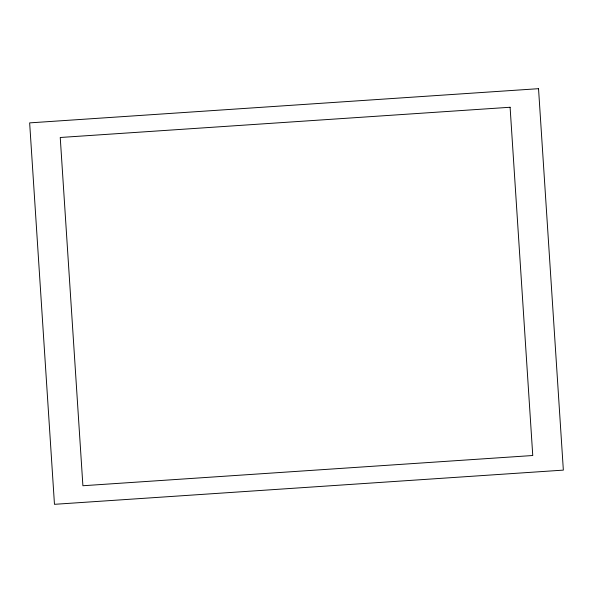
<?xml version="1.0" encoding="UTF-8"?>
<svg xmlns="http://www.w3.org/2000/svg" width="593" height="593" viewBox="0 0 593 593"><rect width="100%" height="100%" fill="white"/><g stroke="black" fill="none" stroke-linecap="round" stroke-linejoin="round"><path stroke-width="0.89" d="M538.533 88.683L29.65 122.877L54.467 504.317L563.35 470.123L538.533 88.683M510.099 107.259L60.241 137.487L82.901 485.741L532.759 455.513L510.099 107.259"/></g></svg>
